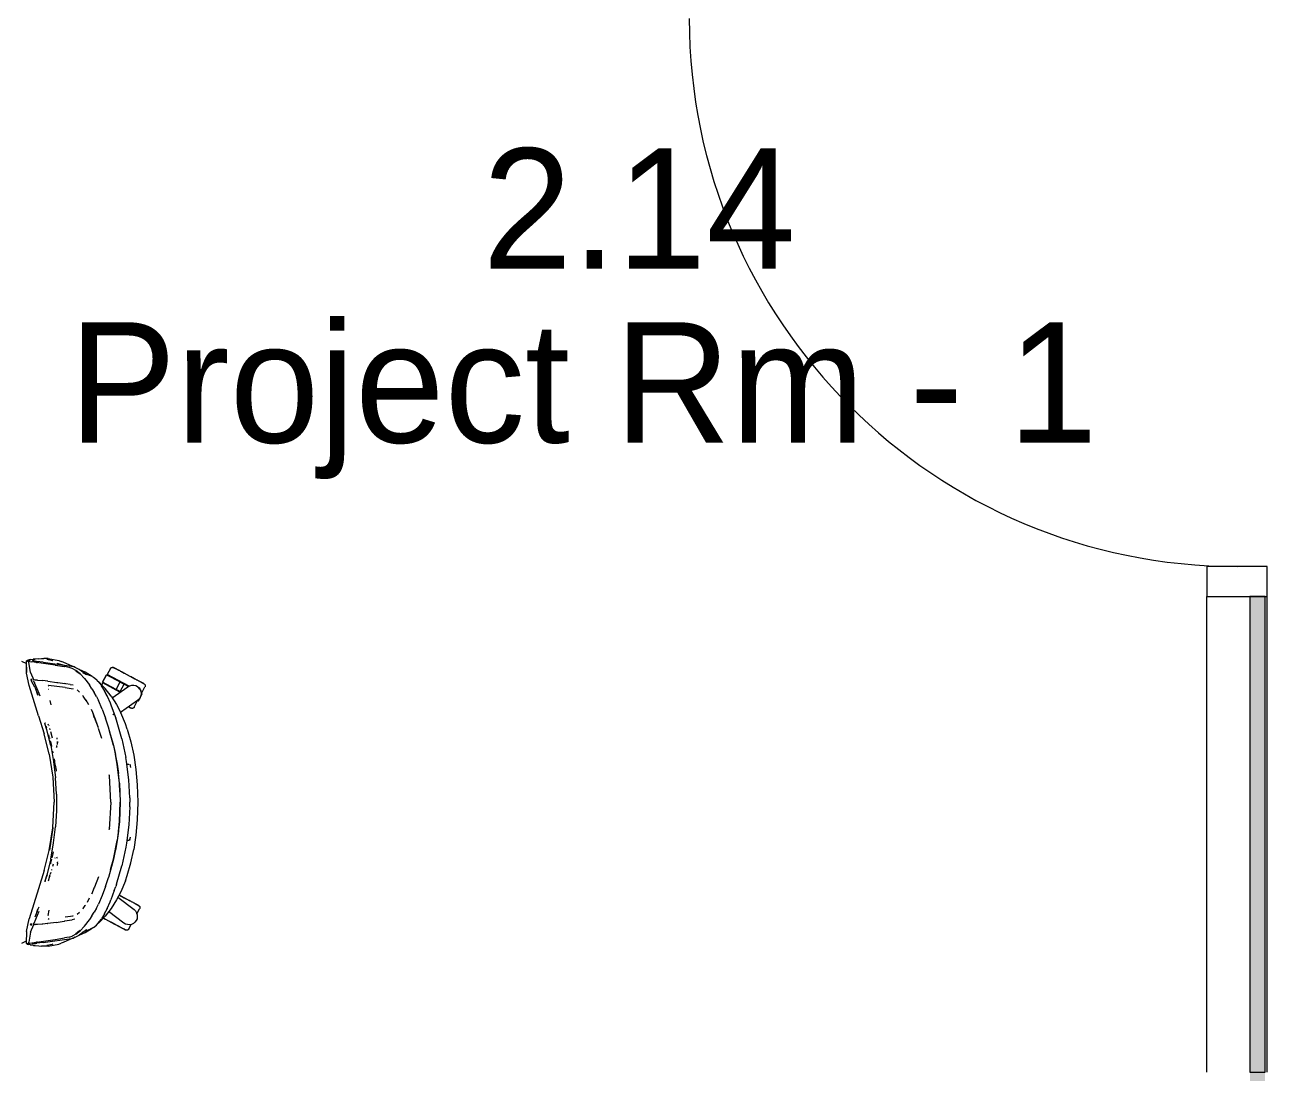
# Model space of a CAD drawing. Header units: millimetres. Extents: x 155927 to 295199, y -4084 to 97293.
# Drawn here: x 222764 to 224828, y 18864 to 20603 of the extents above; entities that cross this region are included whole.
import ezdxf

# ---------------------------------------------------------------- set-up
doc = ezdxf.new("R2010")
doc.units = ezdxf.units.MM
doc.header["$MEASUREMENT"] = 0
for name, color, linetype, lineweight in [('A-AREA-IDEN', 7, 'CONTINUOUS', 9), ('A-DOOR', 4, 'CONTINUOUS', 9), ('A-GLAZ-CURT', 7, 'CONTINUOUS', 9), ('A-GLAZ-CWMG', 7, 'CONTINUOUS', 9), ('G-IMPT', 8, 'CONTINUOUS', 9), ('I-FURN', 8, 'CONTINUOUS', 9)]:
    doc.layers.add(name, color=color, linetype=linetype, lineweight=lineweight)
doc.styles.add('Century Gothic', font='GOTHIC.TTF', dxfattribs={"height": 200})

msp = doc.modelspace()

# ---------------------------------------------------------------- hatches: boundary and pattern name
at = {"layer": 'A-GLAZ-CURT'}
for points in [[(224824.3, 18863.6), (224824.3, 19653.6), (224799.3, 19653.6), (224799.3, 18863.6)], [(224824.3, 18135.6), (224824.3, 18863.6), (224799.3, 18863.6), (224799.3, 18135.6)]]:
    msp.add_hatch(color=256, dxfattribs=at).paths.add_polyline_path(points, flags=0)

# ---------------------------------------------------------------- linework, layer by layer
at = {"layer": 'A-DOOR'}
msp.add_arc((224777.8, 20613.6), 910, 180, 270, dxfattribs=at)
at = {"layer": 'A-GLAZ-CURT', "lineweight": 20}
for p, q in [((224799.3, 19653.6), (224799.3, 18863.6)), ((224824.3, 19653.6), (224799.3, 19653.6)), ((224824.3, 18863.6), (224824.3, 19653.6)), ((224799.3, 18863.6), (224824.3, 18863.6))]:
    msp.add_line(p, q, dxfattribs=at)
at = {"layer": 'A-GLAZ-CWMG', "lineweight": 20, "extrusion": (0, 0, -1)}
for p, q in [((224727.8, 19703.6), (224727.8, 19653.6)), ((224827.8, 19703.6), (224727.8, 19703.6)), ((224827.8, 19653.6), (224827.8, 19703.6)), ((224727.8, 19653.6), (224827.8, 19653.6))]:
    msp.add_line(p, q, dxfattribs=at)
at = {"layer": 'A-GLAZ-CWMG'}
for p, q in [((224727.8, 18863.6), (224727.8, 19653.6)), ((224827.8, 18863.6), (224827.8, 19653.6))]:
    msp.add_line(p, q, dxfattribs=at)
at = {"layer": 'G-IMPT'}
for p, q in [((222758.5, 19546.1), (222766.7, 19542.5)), ((222766.5, 19546.1), (222766.9, 19546.6)), ((222766.5, 19546.1), (222766.7, 19545.2)), ((222767.1, 19527.5), (222766.6, 19545.9)), ((222766.6, 19545.9), (222766.7, 19545.5)), ((222767.1, 19527.5), (222766.7, 19545.5)), ((222766.7, 19526.6), (222766.7, 19545.5)), ((222766.7, 19545.5), (222766.7, 19545.3)), ((222766.7, 19545.2), (222766.7, 19545.3)), ((222767.3, 19547.1), (222766.9, 19546.6)), ((222767.3, 19547.1), (222767.8, 19547.4)), ((222769.7, 19548), (222767.8, 19547.4)), ((222769.2, 19546.4), (222768.7, 19546.8)), ((222769.8, 19546.2), (222768.7, 19546.8)), ((222769.5, 19545.9), (222769.2, 19546.4)), ((222769.8, 19546.2), (222769.2, 19546.4)), ((222769.2, 19546.4), (222775.4, 19545.3)), ((222769.5, 19545.9), (222769.6, 19545.4)), ((222773, 19548.5), (222769.7, 19548)), ((222771.3, 19547.9), (222770.6, 19544.4)), ((222770.7, 19544.4), (222771.1, 19548.3)), ((222771.3, 19547.9), (222770.7, 19544.4)), ((222773.4, 19548.8), (222771.1, 19548.3)), ((222773, 19548.5), (222773.6, 19548.6)), ((222773.4, 19548.8), (222777.6, 19549.6)), ((222778.3, 19549.1), (222773.6, 19548.6)), ((222783.3, 19544.2), (222775.4, 19545.3)), ((222784.8, 19543.2), (222776.4, 19547.2)), ((222776.4, 19547.2), (222777.3, 19547.1)), ((222777.3, 19547.1), (222782.3, 19546.2)), ((222778.1, 19549.6), (222777.6, 19549.6)), ((222787.4, 19550.4), (222778.1, 19549.6)), ((222778.3, 19549.1), (222780.9, 19549.3)), ((222782.3, 19546.2), (222783.6, 19546)), ((222794.3, 19544.6), (222783.6, 19546)), ((222787.4, 19550.4), (222791.4, 19550.8)), ((222791.4, 19550.8), (222795.6, 19550.8)), ((222802.5, 19550.8), (222795.6, 19550.8)), ((222800.7, 19549.4), (222810, 19547.3)), ((222802.5, 19550.8), (222820.2, 19547.5)), ((222810, 19547.3), (222810.5, 19547.2)), ((222820.2, 19547.5), (222824.1, 19545.9)), ((222827.5, 19544.5), (222824.1, 19545.9)), ((222770.9, 19505.7), (222766.7, 19526.6)), ((222773.3, 19527.3), (222770.6, 19544.4)), ((222773.3, 19527.3), (222778.9, 19515)), ((222814.2, 19539.6), (222783.3, 19544.2)), ((222794.3, 19544.6), (222841.5, 19537.9)), ((222814.2, 19539.6), (222829.4, 19537.3)), ((222814.8, 19539.5), (222829.9, 19537.2)), ((222814.8, 19539.5), (222829.4, 19537.3)), ((222817, 19543), (222828.9, 19539.7)), ((222817, 19543), (222829, 19539.8)), ((222843.9, 19537.7), (222827.5, 19544.5)), ((222837.6, 19535.9), (222829.9, 19537.2)), ((222842.4, 19534.2), (222837.6, 19535.9)), ((222841.5, 19537.9), (222844.5, 19537.3)), ((222842.4, 19534.2), (222842.8, 19534)), ((222848.6, 19530.7), (222842.8, 19534)), ((222845.1, 19537), (222843.9, 19537.7)), ((222847.8, 19535.7), (222844.5, 19537.3)), ((222854.4, 19532.6), (222847.8, 19535.7)), ((222855.6, 19525.3), (222848.6, 19530.7)), ((222848.9, 19530.4), (222855.8, 19525)), ((222848.9, 19530.4), (222852.2, 19527.8)), ((222855.8, 19525), (222852.2, 19527.8)), ((222866.1, 19523.7), (222854.4, 19532.6)), ((222864.2, 19528), (222855.5, 19532)), ((222855.6, 19525.3), (222863.3, 19517.4)), ((222860.4, 19526.9), (222872.3, 19522.4)), ((222866.1, 19523.7), (222864.1, 19524.8)), ((222875.6, 19520.9), (222864.2, 19528)), ((222786.9, 19455.4), (222770.9, 19505.7)), ((222774.4, 19515.8), (222773.7, 19515.6)), ((222773.7, 19515.6), (222773.7, 19515.5)), ((222773.7, 19515.5), (222773.7, 19515.3)), ((222773.7, 19515.5), (222775.5, 19512.8)), ((222773.7, 19515.5), (222775, 19513)), ((222775.9, 19515.9), (222774.4, 19515.8)), ((222780.3, 19502.9), (222775, 19513)), ((222777.7, 19515.5), (222778.5, 19515.2)), ((222781, 19514.9), (222778.5, 19515.2)), ((222778.5, 19515.2), (222778.5, 19515.2)), ((222787.9, 19492.8), (222779, 19513)), ((222781.3, 19510.8), (222780.9, 19511.1)), ((222781, 19514.9), (222781.3, 19514.8)), ((222784.8, 19514.6), (222781.3, 19514.8)), ((222784.8, 19514.6), (222793.6, 19514)), ((222801.8, 19513.3), (222793.6, 19514)), ((222801.9, 19513.3), (222801.8, 19513.3)), ((222801.9, 19513.3), (222817.1, 19511.1)), ((222802.6, 19504.9), (222804.1, 19506.2)), ((222830.8, 19502.3), (222803.4, 19506.1)), ((222803.4, 19506.1), (222803.7, 19506.1)), ((222803.9, 19506.2), (222803.7, 19506.1)), ((222817.1, 19511.1), (222818.7, 19510.9)), ((222818.7, 19510.9), (222830.5, 19509)), ((222832.1, 19508.7), (222830.5, 19509)), ((222839, 19507.7), (222832.1, 19508.7)), ((222839, 19507.7), (222844, 19506.9)), ((222863.3, 19517.4), (222871.4, 19506.9)), ((222871.4, 19506.9), (222871.5, 19506.7)), ((222875.4, 19500.6), (222871.5, 19506.7)), ((222874.5, 19521.4), (222872.3, 19522.4)), ((222877, 19520.2), (222874.5, 19521.4)), ((222875.6, 19520.9), (222876.4, 19520.4)), ((222877, 19520.2), (222878.1, 19519.6)), ((222878.1, 19519.6), (222883, 19515.7)), ((222885.9, 19512.7), (222883, 19515.7)), ((222883.9, 19514.3), (222887.5, 19511.3)), ((222885.9, 19512.7), (222890.6, 19506.6)), ((222887.5, 19511.3), (222897.5, 19501)), ((222890.6, 19506.6), (222891.4, 19505.3)), ((222896.2, 19497.3), (222891.4, 19505.3)), ((222780.3, 19502.9), (222783.6, 19494.5)), ((222785.6, 19489.6), (222783.6, 19494.7)), ((222783.6, 19494.7), (222785.4, 19490.1)), ((222783.6, 19494.5), (222785.6, 19489.6)), ((222789.6, 19488.2), (222787.9, 19492.8)), ((222802.9, 19500), (222803, 19499.7)), ((222830.8, 19502.3), (222844.1, 19500.5)), ((222844.1, 19500.5), (222843.7, 19500.7)), ((222854.6, 19495), (222850.7, 19498.4)), ((222860.9, 19488.4), (222860.1, 19489.5)), ((222864.4, 19483.3), (222860.9, 19488.4)), ((222864.8, 19482.7), (222864.4, 19483.3)), ((222875.4, 19500.6), (222879.2, 19494.3)), ((222882.8, 19487.6), (222879.2, 19494.3)), ((222882.8, 19487.6), (222886.1, 19480.8)), ((222900.5, 19488.7), (222896.2, 19497.3)), ((222900.7, 19488.2), (222896.2, 19497.3)), ((222896.2, 19497.3), (222896.5, 19496.7)), ((222900.7, 19488.2), (222896.5, 19496.7)), ((222907.3, 19488.4), (222897.5, 19501)), ((222900.5, 19488.7), (222900.7, 19488.2)), ((222900.7, 19488.2), (222905.5, 19477.3)), ((222907.3, 19488.4), (222916.3, 19474.1)), ((222807.6, 19473.5), (222806.2, 19480.8)), ((222867.3, 19478.9), (222864.8, 19482.7)), ((222867.3, 19478.9), (222865.8, 19481.7)), ((222870, 19473.6), (222865.8, 19481.7)), ((222873.9, 19466.6), (222876.1, 19461.7)), ((222892.3, 19466.6), (222886.1, 19480.8)), ((222892.3, 19466.6), (222897.8, 19451.7)), ((222905.5, 19477.3), (222907, 19473.6)), ((222907, 19473.6), (222912.5, 19458.6)), ((222916.3, 19474.1), (222923.4, 19460.3)), ((222786.9, 19455.4), (222796.1, 19425.4)), ((222797.1, 19443.8), (222797, 19443.6)), ((222797, 19443.6), (222797.1, 19443.4)), ((222797.1, 19443.4), (222797.2, 19443.1)), ((222797.2, 19443.1), (222797.2, 19442.8)), ((222800.3, 19432.4), (222797.2, 19442.8)), ((222798.1, 19443.1), (222797.5, 19443.5)), ((222798.1, 19443.1), (222797.9, 19443.2)), ((222876.1, 19461.7), (222878.4, 19456.3)), ((222876.1, 19461.7), (222878.8, 19454.6)), ((222879.5, 19452.9), (222878.8, 19454.6)), ((222886.2, 19435.5), (222879.4, 19453.9)), ((222886.2, 19435.5), (222879.5, 19452.9)), ((222902.8, 19436.8), (222897.8, 19451.7)), ((222911.3, 19457.8), (222910.2, 19457.4)), ((222910.2, 19457.4), (222910.8, 19457.6)), ((222911.3, 19457.8), (222910.8, 19457.6)), ((222911.3, 19457.8), (222912.1, 19458.2)), ((222911.3, 19457.8), (222911.9, 19458.1)), ((222911.9, 19458.1), (222912.1, 19458.2)), ((222912.5, 19458.5), (222912.1, 19458.2)), ((222912.1, 19458.2), (222912.5, 19458.4)), ((222912.5, 19458.6), (222912.5, 19458.5)), ((222912.5, 19458.5), (222912.5, 19458.6)), ((222912.5, 19458.6), (222914.9, 19451.7)), ((222912.5, 19458.5), (222912.5, 19458.4)), ((222916.1, 19448.1), (222914.9, 19451.7)), ((222925, 19417.2), (222916.1, 19448.1)), ((222930.9, 19442.3), (222923.4, 19460.3)), ((222934, 19433.6), (222930.9, 19442.3)), ((222804.4, 19391.8), (222796.1, 19425.4)), ((222799.1, 19437.6), (222798.9, 19438.2)), ((222799.1, 19437.6), (222799.9, 19435.5)), ((222806.9, 19406.1), (222800.3, 19432.4)), ((222803.4, 19440.1), (222802.8, 19441.8)), ((222803.4, 19440.1), (222803.8, 19439.1)), ((222803.9, 19423), (222803.7, 19423.7)), ((222805, 19419), (222803.9, 19423)), ((222806.1, 19432.4), (222805.4, 19434.6)), ((222806.6, 19429.3), (222809.5, 19418.8)), ((222891.7, 19418), (222886.5, 19434.5)), ((222891.7, 19418), (222890.6, 19421.4)), ((222906.5, 19423.6), (222902.7, 19436.7)), ((222911.2, 19406.3), (222902.7, 19436.7)), ((222911.2, 19406.3), (222902.8, 19436.8)), ((222906.5, 19423.6), (222911.2, 19406.3)), ((222934, 19433.6), (222940.1, 19412.3)), ((222805, 19419), (222805.3, 19417.8)), ((222805.3, 19417.8), (222805.4, 19417.6)), ((222806.6, 19412.8), (222806.3, 19414.1)), ((222806.6, 19412.8), (222808.2, 19406.1)), ((222806.9, 19406.1), (222811.8, 19379.4)), ((222808.6, 19404.1), (222808.2, 19406.1)), ((222816.7, 19402.7), (222817.4, 19404.6)), ((222817, 19403.7), (222816.7, 19402.7)), ((222817, 19403.7), (222817, 19406)), ((222817, 19405.9), (222817, 19406)), ((222817.9, 19416.6), (222817.7, 19418.7)), ((222818.3, 19407.7), (222818.2, 19412.8)), ((222818.2, 19412.8), (222818.3, 19410.5)), ((222818.3, 19407.7), (222818.3, 19410.5)), ((222911.2, 19406.3), (222917.3, 19375.2)), ((222911.2, 19406.3), (222914.3, 19391.3)), ((222911.2, 19406.3), (222917.3, 19375.3)), ((222925, 19417.2), (222931.7, 19386.5)), ((222940.1, 19412.3), (222944.9, 19390)), ((222804.4, 19391.8), (222810.4, 19353.8)), ((222810.8, 19394), (222810.3, 19396.8)), ((222812.8, 19383.9), (222813.3, 19381)), ((222813.6, 19379.4), (222813.3, 19381)), ((222917.3, 19375.2), (222914.3, 19391.3)), ((222932.9, 19379.5), (222931.7, 19386.5)), ((222944.9, 19390), (222948.4, 19366.6)), ((222811.8, 19379.4), (222815.1, 19352.5)), ((222814.4, 19373.8), (222813.6, 19379.4)), ((222814.4, 19373.8), (222815.7, 19365.3)), ((222815.7, 19365.3), (222815.9, 19363.6)), ((222921.2, 19343.7), (222917.3, 19375.3)), ((222921.1, 19343.6), (222917.3, 19375.2)), ((222917.3, 19375.2), (222919.3, 19359.7)), ((222921.1, 19343.6), (222919.3, 19359.7)), ((222936.7, 19349.4), (222932.9, 19379.5)), ((222934.7, 19375.2), (222936.8, 19375.3)), ((222936.8, 19375.3), (222936.7, 19375.3)), ((222938.5, 19375.3), (222939.2, 19369.9)), ((222948.4, 19366.6), (222950.7, 19341)), ((222810.4, 19353.8), (222812.7, 19311.9)), ((222816.7, 19325.4), (222815.1, 19352.5)), ((222904.4, 19355.6), (222904.1, 19357.4)), ((222904.1, 19357.1), (222904.2, 19356.9)), ((222904.4, 19355.6), (222904.2, 19356.9)), ((222906.7, 19311.9), (222904.4, 19355.6)), ((222906.7, 19311.9), (222904.4, 19355.6)), ((222921.8, 19328.7), (222921.1, 19343.6)), ((222921.1, 19343.6), (222922.3, 19311.9)), ((222921.2, 19343.7), (222922.5, 19311.9)), ((222938.3, 19319.2), (222936.7, 19349.4)), ((222950.7, 19341), (222951.5, 19311.9)), ((222816.7, 19325.4), (222816.7, 19298.3)), ((222921.8, 19328.7), (222922.3, 19311.9)), ((222938.3, 19319.2), (222938.4, 19311.9)), ((222810.4, 19269.9), (222812.7, 19311.9)), ((222816.7, 19298.3), (222815.1, 19271.2)), ((222906.7, 19311.9), (222904.2, 19266.5)), ((222921.1, 19280.1), (222922.3, 19311.9)), ((222922.5, 19311.9), (222921.2, 19280)), ((222921.8, 19295), (222922.3, 19311.9)), ((222938.3, 19304.5), (222936.7, 19274.3)), ((222938.3, 19304.5), (222938.4, 19311.9)), ((222951.5, 19311.9), (222950.7, 19282.7)), ((222921.1, 19280.1), (222917.3, 19248.5)), ((222921.2, 19280), (222917.3, 19248.4)), ((222919.3, 19264), (222921.1, 19280.1)), ((222921.1, 19280.1), (222921.8, 19295)), ((222950.7, 19282.7), (222948.4, 19257.1)), ((222804.4, 19232), (222810.6, 19269.7)), ((222810.4, 19269.9), (222804.7, 19232.3)), ((222810.6, 19269.7), (222804.7, 19232.3)), ((222811.8, 19244.3), (222815.1, 19271.2)), ((222904.1, 19266.6), (222904.2, 19266.8)), ((222904.2, 19266.5), (222904.4, 19268.1)), ((222904.4, 19268.1), (222904.2, 19266.8)), ((222919.3, 19264), (222917.3, 19248.5)), ((222936.7, 19274.3), (222932.9, 19244.2)), ((222948.4, 19257.1), (222944.9, 19233.7)), ((222806.9, 19217.6), (222811.8, 19244.3)), ((222917.3, 19248.5), (222911.1, 19217.3)), ((222911.1, 19217.3), (222917.3, 19248.4)), ((222917.3, 19248.5), (222914.3, 19232.4)), ((222931.7, 19237.2), (222925, 19206.5)), ((222932.9, 19244.2), (222931.7, 19237.2)), ((222933.4, 19248.5), (222934.7, 19248.5)), ((222936.8, 19248.4), (222934.7, 19248.5)), ((222936.8, 19248.4), (222936.7, 19248.4)), ((222938.5, 19248.4), (222939.2, 19253.9)), ((222938.6, 19250.1), (222939.2, 19253.9)), ((222796.1, 19198.3), (222804.4, 19232)), ((222806.9, 19217.6), (222800.3, 19191.3)), ((222808.2, 19217.6), (222806.6, 19210.9)), ((222810.3, 19227), (222808.6, 19219.6)), ((222810.8, 19229.7), (222810.3, 19227)), ((222814.1, 19219.4), (222813.9, 19219)), ((222814, 19219.4), (222813.9, 19219)), ((222816.7, 19221), (222817.4, 19219.1)), ((222816.7, 19221), (222817, 19220)), ((222911.2, 19217.4), (222902.7, 19187)), ((222911.2, 19217.4), (222902.8, 19186.9)), ((222906.5, 19200.1), (222911.2, 19217.4)), ((222911.2, 19217.4), (222914.3, 19232.4)), ((222940.1, 19211.4), (222944.9, 19233.7)), ((222796.1, 19198.3), (222786.9, 19168.3)), ((222806.6, 19210.9), (222806.3, 19209.6)), ((222806.8, 19193.2), (222807.6, 19195.7)), ((222808.6, 19199), (222808.9, 19200.1)), ((222810.5, 19205.8), (222811.5, 19209.7)), ((222810.5, 19205.8), (222810.9, 19207.3)), ((222818.2, 19210.9), (222817.9, 19207.2)), ((222817.9, 19207.2), (222817.9, 19206.7)), ((222818.2, 19210.9), (222818.3, 19212.2)), ((222818.3, 19212.9), (222818.3, 19212.2)), ((222906.5, 19200.1), (222902.7, 19187)), ((222916.1, 19175.6), (222925, 19206.5)), ((222934, 19190.1), (222940.1, 19211.4)), ((222800.3, 19191.3), (222797, 19180.1)), ((222797, 19180.1), (222797.2, 19179.9)), ((222800.3, 19191.3), (222797.2, 19180.8)), ((222800.3, 19191.3), (222797.2, 19180.5)), ((222797.2, 19180.8), (222797.2, 19180.5)), ((222798.1, 19180.6), (222797.5, 19180.2)), ((222798.1, 19180.6), (222797.9, 19180.5)), ((222798.6, 19184.6), (222798.2, 19183.5)), ((222798.9, 19185.5), (222798.6, 19184.6)), ((222799.9, 19188.3), (222800.2, 19189.1)), ((222800.9, 19191.3), (222800.2, 19189.1)), ((222800.9, 19191.3), (222801.1, 19191.8)), ((222805.5, 19191.3), (222802.5, 19180.9)), ((222804.4, 19186.1), (222805.1, 19188.3)), ((222805.4, 19189), (222805.1, 19188.3)), ((222805.4, 19189), (222806.2, 19191.3)), ((222806.5, 19192.5), (222806.8, 19193.2)), ((222886.2, 19188.2), (222879.5, 19170.8)), ((222886.2, 19188.2), (222883.5, 19180.8)), ((222897.8, 19172), (222902.8, 19186.9)), ((222916.1, 19175.6), (222914.9, 19172)), ((222930.9, 19181.4), (222923.4, 19163.4)), ((222930.9, 19181.4), (222934, 19190.1)), ((222786.9, 19168.3), (222770.9, 19118.1)), ((222878.8, 19169.1), (222875.1, 19159.7)), ((222875.1, 19159.7), (222876.1, 19162)), ((222879.5, 19170.8), (222878.8, 19169.1)), ((222892.3, 19157.1), (222886.1, 19142.9)), ((222897.8, 19172), (222892.3, 19157.1)), ((222912.6, 19165.2), (222907, 19150.1)), ((222912.6, 19165.2), (222914.9, 19172)), ((222923.4, 19163.4), (222916.3, 19149.6)), ((222783.6, 19129), (222785.6, 19134.2)), ((222783.6, 19129.2), (222785.6, 19134.1)), ((222785.6, 19134.1), (222783.6, 19129)), ((222784.6, 19131.6), (222787.6, 19138.3)), ((222802.9, 19123.7), (222804.3, 19132.9)), ((222860.9, 19135.3), (222860.1, 19134.2)), ((222860.9, 19135.3), (222864.4, 19140.4)), ((222864.4, 19140.4), (222864.8, 19141)), ((222867.9, 19145.9), (222871.5, 19152.9)), ((222882.8, 19136.1), (222879.2, 19129.4)), ((222882.8, 19136.1), (222886.1, 19142.9)), ((222896.5, 19127), (222900.5, 19135)), ((222907.3, 19135.3), (222897.5, 19122.7)), ((222900.7, 19135.5), (222900.5, 19135)), ((222900.7, 19135.5), (222905.5, 19146.4)), ((222905.5, 19146.4), (222907, 19150.1)), ((222916.3, 19149.6), (222907.3, 19135.3)), ((222766.7, 19097.1), (222770.9, 19118.1)), ((222779.4, 19110.9), (222787.9, 19130.9)), ((222783.6, 19129.2), (222780.3, 19120.8)), ((222780.9, 19112.6), (222781.3, 19112.9)), ((222816, 19112.4), (222801.9, 19110.4)), ((222802.6, 19118.8), (222804.2, 19117.5)), ((222802.9, 19123.7), (222803, 19124.1)), ((222816, 19112.4), (222829.3, 19114.5)), ((222829.3, 19114.5), (222829.9, 19114.6)), ((222830.5, 19114.7), (222829.9, 19114.6)), ((222830.5, 19114.7), (222842.2, 19116.5)), ((222830.8, 19121.4), (222844.1, 19123.2)), ((222842.2, 19116.5), (222842.7, 19116.6)), ((222844.6, 19117), (222842.7, 19116.6)), ((222844.1, 19123.2), (222843.7, 19123)), ((222846.8, 19117.5), (222844.6, 19117)), ((222854.6, 19128.7), (222850.7, 19125.3)), ((222863.3, 19106.3), (222871.4, 19116.8)), ((222871.5, 19117), (222871.4, 19116.8)), ((222875.4, 19123.1), (222871.5, 19117)), ((222875.4, 19123.1), (222879.2, 19129.4)), ((222887.5, 19112.4), (222883.9, 19109.4)), ((222885.9, 19111), (222890.6, 19117.2)), ((222887.5, 19112.4), (222897.5, 19122.7)), ((222890.6, 19117.2), (222891.4, 19118.4)), ((222896.2, 19126.4), (222891.4, 19118.4)), ((222896.5, 19127), (222896.2, 19126.4)), ((222766.7, 19097.1), (222766.3, 19078.1)), ((222773.3, 19096.4), (222770.6, 19079.3)), ((222773.3, 19096.4), (222778.9, 19108.7)), ((222773.5, 19108.2), (222775.1, 19110.7)), ((222775.1, 19110.7), (222773.5, 19108.2)), ((222773.5, 19108.2), (222775, 19110.7)), ((222773.5, 19108.2), (222773.5, 19108.2)), ((222774.4, 19107.9), (222773.5, 19108.2)), ((222775.8, 19107.8), (222774.4, 19107.9)), ((222777.7, 19108.2), (222779.4, 19110.9)), ((222778.4, 19108.5), (222777.7, 19108.2)), ((222780.8, 19108.8), (222778.4, 19108.5)), ((222778.4, 19108.5), (222778.4, 19108.5)), ((222780.8, 19108.8), (222780.9, 19108.8)), ((222784.8, 19109.1), (222780.9, 19108.8)), ((222792.6, 19109.7), (222784.8, 19109.1)), ((222793.6, 19109.7), (222792.6, 19109.7)), ((222801.8, 19110.4), (222793.6, 19109.7)), ((222801.8, 19110.4), (222801.9, 19110.4)), ((222848.6, 19093), (222842.8, 19089.7)), ((222847.8, 19088), (222854.3, 19091.1)), ((222848.6, 19093), (222855.6, 19098.4)), ((222855.8, 19098.7), (222848.9, 19093.3)), ((222848.9, 19093.3), (222852.2, 19095.9)), ((222855.8, 19098.7), (222852.2, 19095.9)), ((222866.1, 19100), (222854.3, 19091.1)), ((222855.5, 19091.7), (222864.2, 19095.7)), ((222863.3, 19106.3), (222855.6, 19098.4)), ((222860.4, 19096.8), (222872.3, 19101.3)), ((222866.1, 19100), (222864, 19098.8)), ((222864.2, 19095.7), (222875.6, 19102.8)), ((222874.5, 19102.3), (222872.3, 19101.3)), ((222877, 19103.5), (222874.5, 19102.3)), ((222878.1, 19104.1), (222877, 19103.5)), ((222878.1, 19104.1), (222883, 19108)), ((222883, 19108), (222885.9, 19111)), ((222766.4, 19081.3), (222758.5, 19077.2)), ((222766.3, 19078.1), (222766.9, 19077.1)), ((222766.8, 19077.7), (222766.9, 19077.1)), ((222766.8, 19077.7), (222766.9, 19077.1)), ((222767.3, 19076.6), (222766.9, 19077.1)), ((222766.9, 19077.1), (222766.9, 19077.1)), ((222767.8, 19076.3), (222767.3, 19076.6)), ((222767.8, 19076.3), (222769.7, 19075.7)), ((222769.8, 19077.5), (222768.7, 19076.9)), ((222769.2, 19077.3), (222768.7, 19076.9)), ((222769.2, 19077.3), (222775.4, 19078.4)), ((222769.2, 19077.3), (222769.5, 19077.8)), ((222769.8, 19077.5), (222769.2, 19077.3)), ((222769.6, 19078.3), (222769.5, 19077.8)), ((222773, 19075.2), (222769.7, 19075.7)), ((222771.3, 19075.8), (222770.6, 19079.3)), ((222771.8, 19078.6), (222771.1, 19075.4)), ((222773.4, 19074.9), (222771.1, 19075.4)), ((222771.8, 19078.6), (222771.3, 19075.8)), ((222773, 19075.2), (222773.6, 19075.1)), ((222777.6, 19074.1), (222773.4, 19074.9)), ((222773.6, 19075.1), (222778.3, 19074.6)), ((222775.4, 19078.4), (222783.3, 19079.5)), ((222776.4, 19076.5), (222784.8, 19080.5)), ((222776.4, 19076.5), (222777.3, 19076.6)), ((222782.3, 19077.5), (222777.3, 19076.6)), ((222778.1, 19074.1), (222777.6, 19074.1)), ((222778.1, 19074.1), (222787.4, 19073.3)), ((222778.3, 19074.6), (222780.9, 19074.4)), ((222782.3, 19077.5), (222783.6, 19077.7)), ((222783.3, 19079.5), (222814.2, 19084.1)), ((222794.3, 19079.1), (222783.6, 19077.7)), ((222787.4, 19073.3), (222791.4, 19072.9)), ((222795.6, 19072.9), (222791.4, 19072.9)), ((222794.3, 19079.1), (222841.5, 19085.8)), ((222802.5, 19072.9), (222795.6, 19072.9)), ((222800.7, 19074.4), (222810, 19076.4)), ((222802.5, 19072.9), (222820.2, 19076.2)), ((222810, 19076.4), (222810.5, 19076.5)), ((222814.2, 19084.1), (222829.9, 19086.5)), ((222820.2, 19076.2), (222824.1, 19077.8)), ((222827.5, 19079.2), (222824.1, 19077.8)), ((222843.9, 19086), (222827.5, 19079.2)), ((222837.6, 19087.8), (222829.9, 19086.5)), ((222837.6, 19087.8), (222842.4, 19089.5)), ((222841.5, 19085.8), (222844.5, 19086.4)), ((222842.8, 19089.7), (222842.4, 19089.5)), ((222845.1, 19086.7), (222843.9, 19086)), ((222847.8, 19088), (222844.5, 19086.4))]:
    msp.add_line(p, q, dxfattribs=at)
at = {"layer": 'I-FURN'}
for p, q in [((222906, 19534), (222900.9, 19524.3)), ((222906, 19534), (222906.1, 19534.1)), ((222906.1, 19534.1), (222906.2, 19534.2)), ((222906.2, 19534.2), (222906.3, 19534.4)), ((222906.3, 19534.4), (222906.4, 19534.5)), ((222906.4, 19534.5), (222906.5, 19534.6)), ((222906.5, 19534.6), (222906.6, 19534.8)), ((222906.6, 19534.8), (222906.7, 19534.9)), ((222906.7, 19534.9), (222906.8, 19535)), ((222906.8, 19535), (222906.9, 19535.1)), ((222906.9, 19535.1), (222907, 19535.2)), ((222907, 19535.2), (222907.2, 19535.3)), ((222907.2, 19535.3), (222907.3, 19535.4)), ((222907.3, 19535.4), (222907.4, 19535.5)), ((222907.4, 19535.5), (222907.6, 19535.6)), ((222907.6, 19535.6), (222907.7, 19535.6)), ((222907.7, 19535.6), (222907.8, 19535.7)), ((222907.8, 19535.7), (222908, 19535.8)), ((222908, 19535.8), (222908.1, 19535.8)), ((222908.1, 19535.8), (222908.3, 19535.9)), ((222908.3, 19535.9), (222908.4, 19535.9)), ((222908.4, 19535.9), (222908.6, 19536)), ((222908.6, 19536), (222908.8, 19536)), ((222908.8, 19536), (222908.9, 19536)), ((222908.9, 19536), (222909.1, 19536.1)), ((222909.1, 19536.1), (222909.2, 19536.1)), ((222909.2, 19536.1), (222909.4, 19536.1)), ((222909.4, 19536.1), (222909.6, 19536.1)), ((222909.6, 19536.1), (222909.7, 19536.1)), ((222909.7, 19536.1), (222909.9, 19536.1)), ((222909.9, 19536.1), (222910, 19536.1)), ((222910, 19536.1), (222910.2, 19536)), ((222910.2, 19536), (222910.4, 19536)), ((222910.4, 19536), (222910.5, 19536)), ((222910.5, 19536), (222910.7, 19535.9)), ((222910.7, 19535.9), (222910.8, 19535.9)), ((222910.8, 19535.9), (222911, 19535.8)), ((222911, 19535.8), (222911.1, 19535.8)), ((222911.1, 19535.8), (222911.3, 19535.7)), ((222911.3, 19535.7), (222911.4, 19535.6)), ((222911.4, 19535.6), (222911.5, 19535.6)), ((222911.5, 19535.6), (222911.5, 19535.6)), ((222911.5, 19535.6), (222911.5, 19535.6)), ((222911.5, 19535.6), (222911.6, 19535.5)), ((222911.6, 19535.6), (222911.5, 19535.6)), ((222911.5, 19535.6), (222911.5, 19535.6)), ((222911.5, 19535.6), (222911.5, 19535.6)), ((222911.7, 19535.5), (222911.6, 19535.6)), ((222911.6, 19535.5), (222911.8, 19535.5)), ((222911.9, 19535.4), (222911.7, 19535.5)), ((222911.8, 19535.5), (222912, 19535.4)), ((222912.1, 19535.3), (222911.9, 19535.4)), ((222912, 19535.4), (222912.2, 19535.2)), ((222912.3, 19535.2), (222912.1, 19535.3)), ((222912.2, 19535.2), (222912.4, 19535.1)), ((222912.6, 19535), (222912.3, 19535.2)), ((222912.4, 19535.1), (222912.7, 19534.9)), ((222912.9, 19534.9), (222912.6, 19535)), ((222912.7, 19534.9), (222913.1, 19534.8)), ((222913.3, 19534.7), (222912.9, 19534.9)), ((222913.1, 19534.8), (222913.4, 19534.6)), ((222913.7, 19534.5), (222913.3, 19534.7)), ((222913.4, 19534.6), (222913.9, 19534.4)), ((222914.1, 19534.2), (222913.7, 19534.5)), ((222913.9, 19534.4), (222914.3, 19534.1)), ((222914.6, 19534), (222914.1, 19534.2)), ((222914.3, 19534.1), (222914.8, 19533.9)), ((222915.1, 19533.7), (222914.6, 19534)), ((222914.8, 19533.9), (222915.3, 19533.6)), ((222915.6, 19533.4), (222915.1, 19533.7)), ((222915.3, 19533.6), (222915.8, 19533.3)), ((222916.2, 19533.1), (222915.6, 19533.4)), ((222915.8, 19533.3), (222916.4, 19533)), ((222916.8, 19532.8), (222916.2, 19533.1)), ((222917.4, 19532.5), (222916.8, 19532.8)), ((222918.1, 19532.1), (222917.4, 19532.5)), ((222918.8, 19531.7), (222918.1, 19532.1)), ((222919.5, 19531.4), (222918.8, 19531.7)), ((222920.2, 19531), (222919.5, 19531.4)), ((222921, 19530.6), (222920.2, 19531)), ((222921.8, 19530.1), (222921, 19530.6)), ((222922.6, 19529.7), (222921.8, 19530.1)), ((222922.2, 19529.9), (222923, 19529.5)), ((222923.5, 19529.2), (222922.6, 19529.7)), ((222923, 19529.5), (222923.9, 19529)), ((222924.3, 19528.8), (222923.5, 19529.2)), ((222923.9, 19529), (222924.7, 19528.6)), ((222925.2, 19528.3), (222924.3, 19528.8)), ((222924.7, 19528.6), (222925.6, 19528.1)), ((222926.1, 19527.8), (222925.2, 19528.3)), ((222925.6, 19528.1), (222926.6, 19527.6)), ((222927.1, 19527.3), (222926.1, 19527.8)), ((222926.6, 19527.6), (222927.5, 19527.1)), ((222928, 19526.8), (222927.1, 19527.3)), ((222927.5, 19527.1), (222928.4, 19526.6)), ((222928.9, 19526.3), (222928, 19526.8)), ((222928.4, 19526.6), (222929.4, 19526.1)), ((222929.9, 19525.8), (222928.9, 19526.3)), ((222929.4, 19526.1), (222930.4, 19525.6)), ((222930.9, 19525.3), (222929.9, 19525.8)), ((222930.4, 19525.6), (222931.3, 19525.1)), ((222931.9, 19524.8), (222930.9, 19525.3)), ((222931.3, 19525.1), (222932.3, 19524.5)), ((222932.9, 19524.2), (222931.9, 19524.8)), ((222932.3, 19524.5), (222933.3, 19524)), ((222893.3, 19510.1), (222891.7, 19507)), ((222899.6, 19523.8), (222893, 19511.5)), ((222893.2, 19511.4), (222899.7, 19523.7)), ((222915.9, 19499.3), (222893.2, 19511.4)), ((222922, 19494.9), (222893.3, 19510.1)), ((222899.7, 19523.7), (222922.4, 19511.7)), ((222937.5, 19504.8), (222900.9, 19524.3)), ((222908.8, 19485.4), (222935.3, 19503.9)), ((222915.9, 19499.3), (222922.4, 19511.7)), ((222922.4, 19511.7), (222929.1, 19508.1)), ((222922.5, 19495.8), (222929.1, 19508.1)), ((222929.1, 19508.1), (222936.1, 19504.4)), ((222933.9, 19523.7), (222932.9, 19524.2)), ((222933.3, 19524), (222934.3, 19523.5)), ((222934.9, 19523.2), (222933.9, 19523.7)), ((222934.3, 19523.5), (222935.3, 19522.9)), ((222935.9, 19522.7), (222934.9, 19523.2)), ((222935.3, 19522.9), (222936.3, 19522.4)), ((222935.3, 19503.9), (222938.3, 19505.5)), ((222936.9, 19522.1), (222935.9, 19522.7)), ((222936.3, 19522.4), (222937.3, 19521.9)), ((222937.9, 19521.6), (222936.9, 19522.1)), ((222937.3, 19521.9), (222938.3, 19521.3)), ((222938.9, 19521), (222937.9, 19521.6)), ((222938.3, 19521.3), (222939.3, 19520.8)), ((222938.3, 19505.5), (222941.5, 19506.3)), ((222939.9, 19520.5), (222938.9, 19521)), ((222939.3, 19520.8), (222940.3, 19520.3)), ((222940.9, 19520), (222939.9, 19520.5)), ((222940.3, 19520.3), (222941.3, 19519.7)), ((222941.9, 19519.5), (222940.9, 19520)), ((222941.3, 19519.7), (222942.3, 19519.2)), ((222941.5, 19506.3), (222944.9, 19506.4)), ((222942.8, 19518.9), (222941.9, 19519.5)), ((222942.3, 19519.2), (222943.3, 19518.7)), ((222943.8, 19518.4), (222942.8, 19518.9)), ((222943.3, 19518.7), (222944.2, 19518.2)), ((222944.8, 19517.9), (222943.8, 19518.4)), ((222944.2, 19518.2), (222945.2, 19517.7)), ((222945.7, 19517.4), (222944.8, 19517.9)), ((222944.9, 19506.4), (222948.2, 19505.6)), ((222945.2, 19517.7), (222946.1, 19517.2)), ((222946.6, 19516.9), (222945.7, 19517.4)), ((222946.1, 19517.2), (222947.1, 19516.7)), ((222947.5, 19516.4), (222946.6, 19516.9)), ((222947.1, 19516.7), (222948, 19516.2)), ((222948.4, 19516), (222947.5, 19516.4)), ((222948.2, 19505.6), (222951.2, 19504)), ((222949.3, 19515.5), (222948.4, 19516)), ((222950.2, 19515), (222949.3, 19515.5)), ((222951, 19514.6), (222950.2, 19515)), ((222951.8, 19514.2), (222951, 19514.6)), ((222951.2, 19504), (222953.7, 19501.8)), ((222952.9, 19502.7), (222951.5, 19503.8)), ((222952.6, 19513.7), (222951.8, 19514.2)), ((222953.4, 19513.3), (222952.6, 19513.7)), ((222954.1, 19512.9), (222953.4, 19513.3)), ((222954.8, 19512.6), (222954.1, 19512.9)), ((222955.5, 19512.2), (222954.8, 19512.6)), ((222956.1, 19511.9), (222955.5, 19512.2)), ((222956.8, 19511.5), (222956.1, 19511.9)), ((222957.3, 19511.2), (222956.8, 19511.5)), ((222957, 19511.4), (222957.6, 19511.1)), ((222957.9, 19510.9), (222957.3, 19511.2)), ((222957.6, 19511.1), (222958.1, 19510.8)), ((222958.4, 19510.7), (222957.9, 19510.9)), ((222958.1, 19510.8), (222958.6, 19510.5)), ((222958.9, 19510.4), (222958.4, 19510.7)), ((222958.6, 19510.5), (222959.1, 19510.3)), ((222959.3, 19510.2), (222958.9, 19510.4)), ((222959.1, 19510.3), (222959.5, 19510.1)), ((222959.7, 19509.9), (222959.3, 19510.2)), ((222959.5, 19510.1), (222959.9, 19509.9)), ((222960.1, 19509.8), (222959.7, 19509.9)), ((222959.9, 19509.9), (222960.3, 19509.7)), ((222960.5, 19509.6), (222960.1, 19509.8)), ((222960.3, 19509.7), (222960.6, 19509.5)), ((222960.8, 19509.4), (222960.5, 19509.6)), ((222960.6, 19509.5), (222960.9, 19509.3)), ((222961, 19509.3), (222960.8, 19509.4)), ((222960.9, 19509.3), (222961.1, 19509.2)), ((222961.2, 19509.2), (222961, 19509.3)), ((222961.1, 19509.2), (222961.3, 19509.1)), ((222961.4, 19509.1), (222961.2, 19509.2)), ((222961.3, 19509.1), (222961.5, 19509)), ((222961.6, 19509), (222961.4, 19509.1)), ((222961.5, 19509), (222961.6, 19509)), ((222961.6, 19509), (222961.7, 19508.9)), ((222961.7, 19508.9), (222961.6, 19509)), ((222961.7, 19508.9), (222961.9, 19508.8)), ((222961.7, 19508.9), (222961.7, 19508.9)), ((222961.7, 19508.9), (222961.7, 19508.9)), ((222961.7, 19508.9), (222961.7, 19508.9)), ((222961.7, 19508.9), (222961.7, 19508.9)), ((222961.9, 19508.8), (222962, 19508.7)), ((222962, 19508.7), (222962.1, 19508.6)), ((222962.1, 19508.6), (222962.3, 19508.5)), ((222962.3, 19508.5), (222962.4, 19508.4)), ((222962.4, 19508.4), (222962.5, 19508.3)), ((222962.5, 19508.3), (222962.6, 19508.2)), ((222962.6, 19508.2), (222962.8, 19508.1)), ((222962.8, 19508.1), (222962.9, 19508)), ((222962.9, 19508), (222963, 19507.9)), ((222963, 19507.9), (222963.1, 19507.7)), ((222963.1, 19507.7), (222963.2, 19507.6)), ((222963.2, 19507.6), (222963.3, 19507.5)), ((222963.3, 19507.5), (222963.3, 19507.3)), ((222963.3, 19507.3), (222963.4, 19507.2)), ((222963.4, 19507.2), (222963.5, 19507.1)), ((222963.5, 19507.1), (222963.5, 19506.9)), ((222963.5, 19506.9), (222963.6, 19506.8)), ((222963.6, 19503.8), (222963.5, 19503.6)), ((222963.6, 19506.8), (222963.7, 19506.6)), ((222963.7, 19504.1), (222963.6, 19503.9)), ((222963.6, 19503.9), (222963.6, 19503.8)), ((222963.7, 19506.6), (222963.7, 19506.5)), ((222963.7, 19506.5), (222963.8, 19506.3)), ((222963.8, 19504.4), (222963.7, 19504.2)), ((222963.7, 19504.2), (222963.7, 19504.1)), ((222963.8, 19506.3), (222963.8, 19506.1)), ((222963.8, 19506.1), (222963.8, 19506)), ((222963.8, 19506), (222963.8, 19505.8)), ((222963.8, 19505.8), (222963.9, 19505.7)), ((222963.9, 19505), (222963.8, 19504.9)), ((222963.8, 19504.9), (222963.8, 19504.7)), ((222963.8, 19504.7), (222963.8, 19504.5)), ((222963.8, 19504.5), (222963.8, 19504.4)), ((222963.9, 19505.7), (222963.9, 19505.5)), ((222963.9, 19505.5), (222963.9, 19505.3)), ((222963.9, 19505.3), (222963.9, 19505.2)), ((222963.9, 19505.2), (222963.9, 19505)), ((222922.5, 19495.8), (222915.9, 19499.3)), ((222953.8, 19483.2), (222951.3, 19481)), ((222952.5, 19479.8), (222959.1, 19492.2)), ((222955.2, 19499.9), (222952.9, 19502.7)), ((222953.7, 19501.8), (222955.6, 19499)), ((222955.7, 19486), (222953.8, 19483.2)), ((222955.6, 19499), (222956.9, 19495.9)), ((222956.9, 19489.2), (222955.7, 19486)), ((222956.9, 19495.9), (222957.3, 19492.5)), ((222957.3, 19492.5), (222956.9, 19489.2)), ((222957.7, 19492.9), (222957.3, 19492.2)), ((222957.8, 19492.9), (222957.7, 19492.9)), ((222957.7, 19492.9), (222959.1, 19492.2)), ((222958.2, 19493.8), (222957.9, 19494)), ((222958.2, 19493.8), (222963.4, 19503.4)), ((222963.5, 19503.6), (222963.4, 19503.5)), ((222963.4, 19503.5), (222963.4, 19503.4)), ((222951.3, 19481), (222922.7, 19461)), ((222936, 19470.5), (222936.5, 19470.2)), ((222936.8, 19470), (222936.3, 19470.3)), ((222936.5, 19470.2), (222937, 19469.9)), ((222937.3, 19469.8), (222936.8, 19470)), ((222937, 19469.9), (222937.5, 19469.7)), ((222937.7, 19469.6), (222937.3, 19469.8)), ((222937.5, 19469.7), (222937.9, 19469.4)), ((222938.2, 19469.3), (222937.7, 19469.6)), ((222937.9, 19469.4), (222938.3, 19469.2)), ((222938.5, 19469.1), (222938.2, 19469.3)), ((222938.3, 19469.2), (222938.7, 19469.1)), ((222938.9, 19469), (222938.5, 19469.1)), ((222938.7, 19469.1), (222939, 19468.9)), ((222939.2, 19468.8), (222938.9, 19469)), ((222939, 19468.9), (222939.3, 19468.7)), ((222939.4, 19468.7), (222939.2, 19468.8)), ((222939.3, 19468.7), (222939.5, 19468.6)), ((222939.6, 19468.5), (222939.4, 19468.7)), ((222939.5, 19468.6), (222939.7, 19468.5)), ((222939.8, 19468.4), (222939.6, 19468.5)), ((222939.7, 19468.5), (222939.9, 19468.4)), ((222940, 19468.4), (222939.8, 19468.4)), ((222939.9, 19468.4), (222940, 19468.3)), ((222940.1, 19468.3), (222940, 19468.4)), ((222940, 19468.3), (222940.1, 19468.3)), ((222940.2, 19468.3), (222940.1, 19468.3)), ((222940.1, 19468.3), (222940.1, 19468.3)), ((222940.1, 19468.3), (222940.1, 19468.3)), ((222940.1, 19468.3), (222940.1, 19468.3)), ((222940.1, 19468.3), (222940.1, 19468.3)), ((222940.3, 19468.2), (222940.2, 19468.3)), ((222940.5, 19468.1), (222940.3, 19468.2)), ((222940.6, 19468.1), (222940.5, 19468.1)), ((222940.8, 19468), (222940.6, 19468.1)), ((222940.9, 19468), (222940.8, 19468)), ((222941.1, 19467.9), (222940.9, 19468)), ((222941.2, 19467.9), (222941.1, 19467.9)), ((222941.4, 19467.9), (222941.2, 19467.9)), ((222941.6, 19467.8), (222941.4, 19467.9)), ((222941.7, 19467.8), (222941.6, 19467.8)), ((222941.9, 19467.8), (222941.7, 19467.8)), ((222942, 19467.8), (222941.9, 19467.8)), ((222942.2, 19467.8), (222942, 19467.8)), ((222942.4, 19467.8), (222942.2, 19467.8)), ((222942.5, 19467.8), (222942.4, 19467.8)), ((222942.7, 19467.9), (222942.5, 19467.8)), ((222942.8, 19467.9), (222942.7, 19467.9)), ((222943, 19467.9), (222942.8, 19467.9)), ((222943.2, 19468), (222943, 19467.9)), ((222943.3, 19468), (222943.2, 19468)), ((222943.5, 19468.1), (222943.3, 19468)), ((222943.6, 19468.1), (222943.5, 19468.1)), ((222943.8, 19468.2), (222943.6, 19468.1)), ((222943.9, 19468.3), (222943.8, 19468.2)), ((222944, 19468.3), (222943.9, 19468.3)), ((222944.2, 19468.4), (222944, 19468.3)), ((222944.3, 19468.5), (222944.2, 19468.4)), ((222944.4, 19468.6), (222944.3, 19468.5)), ((222944.6, 19468.7), (222944.4, 19468.6)), ((222944.7, 19468.8), (222944.6, 19468.7)), ((222944.8, 19468.9), (222944.7, 19468.8)), ((222944.9, 19469), (222944.8, 19468.9)), ((222945, 19469.2), (222944.9, 19469)), ((222945.1, 19469.3), (222945, 19469.2)), ((222945.2, 19469.4), (222945.1, 19469.3)), ((222945.3, 19469.5), (222945.2, 19469.4)), ((222945.4, 19469.7), (222945.3, 19469.5)), ((222945.5, 19469.8), (222945.4, 19469.7)), ((222945.6, 19469.9), (222945.5, 19469.8)), ((222945.6, 19469.9), (222950.7, 19479.6)), ((222952.5, 19479.8), (222951.1, 19480.6)), ((222951.1, 19480.6), (222951.2, 19480.5)), ((222918.2, 19154), (222945.3, 19133.6)), ((222921.1, 19157.3), (222920.1, 19157.9)), ((222920.6, 19157.6), (222921.5, 19157.1)), ((222922.1, 19156.8), (222921.1, 19157.3)), ((222921.5, 19157.1), (222922.5, 19156.6)), ((222923, 19156.3), (222922.1, 19156.8)), ((222922.5, 19156.6), (222923.5, 19156.1)), ((222924, 19155.8), (222923, 19156.3)), ((222923.5, 19156.1), (222924.5, 19155.5)), ((222925, 19155.2), (222924, 19155.8)), ((222924.5, 19155.5), (222925.5, 19155)), ((222926, 19154.7), (222925, 19155.2)), ((222925.5, 19155), (222926.5, 19154.5)), ((222927, 19154.2), (222926, 19154.7)), ((222926.5, 19154.5), (222927.5, 19153.9)), ((222928, 19153.6), (222927, 19154.2)), ((222927.5, 19153.9), (222928.5, 19153.4)), ((222929.1, 19153.1), (222928, 19153.6)), ((222928.5, 19153.4), (222929.5, 19152.9)), ((222930.1, 19152.6), (222929.1, 19153.1)), ((222929.5, 19152.9), (222930.5, 19152.3)), ((222931.1, 19152), (222930.1, 19152.6)), ((222930.5, 19152.3), (222931.5, 19151.8)), ((222932, 19151.5), (222931.1, 19152)), ((222931.5, 19151.8), (222932.5, 19151.3)), ((222933, 19151), (222932, 19151.5)), ((222932.5, 19151.3), (222933.5, 19150.8)), ((222934, 19150.5), (222933, 19151)), ((222933.5, 19150.8), (222934.5, 19150.2)), ((222935, 19150), (222934, 19150.5)), ((222934.5, 19150.2), (222935.4, 19149.7)), ((222935.9, 19149.4), (222935, 19150)), ((222935.4, 19149.7), (222936.4, 19149.2)), ((222936.9, 19148.9), (222935.9, 19149.4)), ((222936.4, 19149.2), (222937.3, 19148.7)), ((222937.8, 19148.5), (222936.9, 19148.9)), ((222937.3, 19148.7), (222938.2, 19148.2)), ((222938.7, 19148), (222937.8, 19148.5)), ((222938.2, 19148.2), (222939.1, 19147.7)), ((222939.6, 19147.5), (222938.7, 19148)), ((222940.5, 19147), (222939.6, 19147.5)), ((222941.4, 19146.6), (222940.5, 19147)), ((222942.2, 19146.1), (222941.4, 19146.6)), ((222943, 19145.7), (222942.2, 19146.1)), ((222943.8, 19145.3), (222943, 19145.7)), ((222944.6, 19144.9), (222943.8, 19145.3)), ((222945.3, 19144.5), (222944.6, 19144.9)), ((222946, 19144.1), (222945.3, 19144.5)), ((222945.3, 19133.6), (222947.7, 19131.3)), ((222946.7, 19143.7), (222946, 19144.1)), ((222947.3, 19143.4), (222946.7, 19143.7)), ((222947.9, 19143.1), (222947.3, 19143.4)), ((222948.5, 19142.8), (222947.9, 19143.1)), ((222948.2, 19142.9), (222948.8, 19142.6)), ((222949.1, 19142.5), (222948.5, 19142.8)), ((222948.8, 19142.6), (222949.3, 19142.3)), ((222949.6, 19142.2), (222949.1, 19142.5)), ((222949.3, 19142.3), (222949.8, 19142.1)), ((222950.1, 19141.9), (222949.6, 19142.2)), ((222949.8, 19142.1), (222950.3, 19141.8)), ((222950.5, 19141.7), (222950.1, 19141.9)), ((222950.1, 19126.6), (222954.6, 19135)), ((222950.3, 19141.8), (222950.7, 19141.6)), ((222950.9, 19141.5), (222950.5, 19141.7)), ((222950.7, 19141.6), (222951.1, 19141.4)), ((222951.3, 19141.3), (222950.9, 19141.5)), ((222951.1, 19141.4), (222951.5, 19141.2)), ((222951.6, 19141.1), (222951.3, 19141.3)), ((222951.5, 19141.2), (222951.8, 19141)), ((222951.9, 19140.9), (222951.6, 19141.1)), ((222951.8, 19141), (222952.1, 19140.9)), ((222952.2, 19140.8), (222951.9, 19140.9)), ((222952.1, 19140.9), (222952.3, 19140.7)), ((222952.4, 19140.7), (222952.2, 19140.8)), ((222952.3, 19140.7), (222952.5, 19140.6)), ((222952.6, 19140.6), (222952.4, 19140.7)), ((222952.5, 19140.6), (222952.7, 19140.6)), ((222952.7, 19140.5), (222952.6, 19140.6)), ((222952.7, 19140.6), (222952.8, 19140.5)), ((222952.8, 19140.5), (222952.7, 19140.5)), ((222952.8, 19140.5), (222952.9, 19140.4)), ((222952.9, 19140.4), (222952.8, 19140.5)), ((222952.9, 19140.4), (222953.1, 19140.3)), ((222952.9, 19140.4), (222952.9, 19140.4)), ((222952.9, 19140.4), (222952.9, 19140.4)), ((222952.9, 19140.4), (222952.9, 19140.4)), ((222953.1, 19140.3), (222953.2, 19140.3)), ((222953.2, 19140.3), (222953.3, 19140.2)), ((222953.3, 19140.2), (222953.5, 19140.1)), ((222953.5, 19140.1), (222953.6, 19140)), ((222953.6, 19140), (222953.7, 19139.9)), ((222953.7, 19139.9), (222953.8, 19139.8)), ((222953.8, 19139.8), (222953.9, 19139.6)), ((222953.9, 19139.6), (222954, 19139.5)), ((222954, 19139.5), (222954.1, 19139.4)), ((222954.1, 19139.4), (222954.2, 19139.3)), ((222954.2, 19139.3), (222954.3, 19139.1)), ((222954.3, 19139.1), (222954.4, 19139)), ((222954.4, 19139), (222954.5, 19138.9)), ((222954.5, 19138.9), (222954.6, 19138.7)), ((222954.6, 19138.7), (222954.7, 19138.6)), ((222954.7, 19135.2), (222954.6, 19135)), ((222954.6, 19135), (222954.6, 19135)), ((222954.7, 19138.6), (222954.7, 19138.4)), ((222954.7, 19138.4), (222954.8, 19138.3)), ((222954.8, 19135.5), (222954.7, 19135.3)), ((222954.7, 19135.3), (222954.7, 19135.2)), ((222954.8, 19138.3), (222954.8, 19138.1)), ((222954.8, 19138.1), (222954.9, 19138)), ((222954.9, 19135.8), (222954.8, 19135.6)), ((222954.8, 19135.6), (222954.8, 19135.5)), ((222954.9, 19138), (222954.9, 19137.8)), ((222954.9, 19137.8), (222955, 19137.7)), ((222955, 19136.1), (222954.9, 19135.9)), ((222954.9, 19135.9), (222954.9, 19135.8)), ((222955, 19137.7), (222955, 19137.5)), ((222955, 19137.5), (222955, 19137.4)), ((222955, 19137.4), (222955, 19137.2)), ((222955, 19137.2), (222955, 19137)), ((222955, 19137), (222955.1, 19136.9)), ((222955.1, 19136.9), (222955, 19136.7)), ((222955, 19136.7), (222955, 19136.6)), ((222955, 19136.6), (222955, 19136.4)), ((222955, 19136.4), (222955, 19136.2)), ((222955, 19136.2), (222955, 19136.1)), ((222894.3, 19119.5), (222895.2, 19119)), ((222895.7, 19118.7), (222894.8, 19119.2)), ((222895.2, 19119), (222896.1, 19118.5)), ((222896.6, 19118.2), (222895.7, 19118.7)), ((222896.1, 19118.5), (222897.1, 19118)), ((222897.6, 19117.7), (222896.6, 19118.2)), ((222897.1, 19118), (222898, 19117.5)), ((222898.5, 19117.2), (222897.6, 19117.7)), ((222898, 19117.5), (222899, 19117)), ((222899.5, 19116.7), (222898.5, 19117.2)), ((222899, 19117), (222899.9, 19116.5)), ((222900.5, 19116.2), (222899.5, 19116.7)), ((222899.9, 19116.5), (222900.9, 19116)), ((222901.5, 19115.7), (222900.5, 19116.2)), ((222900.9, 19116), (222901.9, 19115.4)), ((222902.4, 19115.2), (222901.5, 19115.7)), ((222901.9, 19115.4), (222902.9, 19114.9)), ((222903.4, 19114.6), (222902.4, 19115.2)), ((222902.9, 19114.9), (222903.9, 19114.4)), ((222928.4, 19111.3), (222903.1, 19130.3)), ((222904.4, 19114.1), (222903.4, 19114.6)), ((222903.9, 19114.4), (222904.9, 19113.9)), ((222905.4, 19113.6), (222904.4, 19114.1)), ((222904.9, 19113.9), (222905.9, 19113.3)), ((222906.5, 19113), (222905.4, 19113.6)), ((222905.9, 19113.3), (222906.9, 19112.8)), ((222907.5, 19112.5), (222906.5, 19113)), ((222906.9, 19112.8), (222907.9, 19112.2)), ((222908.5, 19112), (222907.5, 19112.5)), ((222907.9, 19112.2), (222908.9, 19111.7)), ((222909.5, 19111.4), (222908.5, 19112)), ((222908.9, 19111.7), (222909.9, 19111.2)), ((222946.9, 19112.7), (222944.3, 19110.6)), ((222949, 19115.4), (222946.9, 19112.7)), ((222947.7, 19131.3), (222949.5, 19128.4)), ((222950.3, 19118.5), (222949, 19115.4)), ((222949.5, 19128.4), (222950.6, 19125.2)), ((222950.8, 19121.8), (222950.3, 19118.5)), ((222950.6, 19125.2), (222950.8, 19121.8)), ((222910.5, 19110.9), (222909.5, 19111.4)), ((222909.9, 19111.2), (222910.9, 19110.7)), ((222911.4, 19110.4), (222910.5, 19110.9)), ((222910.9, 19110.7), (222911.9, 19110.1)), ((222912.4, 19109.9), (222911.4, 19110.4)), ((222911.9, 19110.1), (222912.9, 19109.6)), ((222913.4, 19109.3), (222912.4, 19109.9)), ((222912.9, 19109.6), (222913.8, 19109.1)), ((222914.3, 19108.8), (222913.4, 19109.3)), ((222913.8, 19109.1), (222914.8, 19108.6)), ((222915.3, 19108.3), (222914.3, 19108.8)), ((222914.8, 19108.6), (222915.7, 19108.1)), ((222916.2, 19107.8), (222915.3, 19108.3)), ((222915.7, 19108.1), (222916.6, 19107.6)), ((222917.1, 19107.3), (222916.2, 19107.8)), ((222916.6, 19107.6), (222917.5, 19107.1)), ((222918, 19106.9), (222917.1, 19107.3)), ((222917.5, 19107.1), (222918.4, 19106.7)), ((222918.9, 19106.4), (222918, 19106.9)), ((222918.4, 19106.7), (222919.3, 19106.2)), ((222919.8, 19106), (222918.9, 19106.4)), ((222919.3, 19106.2), (222920.1, 19105.7)), ((222920.6, 19105.5), (222919.8, 19106)), ((222920.1, 19105.7), (222921, 19105.3)), ((222921, 19105.3), (222921.8, 19104.9)), ((222921.8, 19104.9), (222922.6, 19104.5)), ((222922.6, 19104.5), (222923.3, 19104.1)), ((222923.3, 19104.1), (222924, 19103.7)), ((222924, 19103.7), (222924.7, 19103.3)), ((222924.7, 19103.3), (222925.4, 19103)), ((222925.4, 19103), (222926, 19102.6)), ((222926, 19102.6), (222926.6, 19102.3)), ((222926.9, 19102.1), (222926.3, 19102.5)), ((222926.6, 19102.3), (222927.2, 19102)), ((222927.5, 19101.8), (222926.9, 19102.1)), ((222927.2, 19102), (222927.7, 19101.7)), ((222928, 19101.6), (222927.5, 19101.8)), ((222927.7, 19101.7), (222928.2, 19101.5)), ((222928.5, 19101.3), (222928, 19101.6)), ((222928.2, 19101.5), (222928.7, 19101.2)), ((222931.3, 19109.6), (222928.4, 19111.3)), ((222928.9, 19101.1), (222928.5, 19101.3)), ((222928.7, 19101.2), (222929.1, 19101)), ((222929.3, 19100.9), (222928.9, 19101.1)), ((222929.1, 19101), (222929.5, 19100.8)), ((222929.7, 19100.7), (222929.3, 19100.9)), ((222929.5, 19100.8), (222929.9, 19100.6)), ((222930, 19100.5), (222929.7, 19100.7)), ((222929.9, 19100.6), (222930.2, 19100.4)), ((222930.3, 19100.3), (222930, 19100.5)), ((222930.2, 19100.4), (222930.5, 19100.3)), ((222930.6, 19100.2), (222930.3, 19100.3)), ((222930.5, 19100.3), (222930.7, 19100.1)), ((222930.8, 19100.1), (222930.6, 19100.2)), ((222930.7, 19100.1), (222930.9, 19100)), ((222931, 19100), (222930.8, 19100.1)), ((222930.9, 19100), (222931.1, 19099.9)), ((222931.1, 19099.9), (222931, 19100)), ((222931.2, 19099.8), (222931.1, 19099.9)), ((222931.1, 19099.9), (222931.2, 19099.9)), ((222931.2, 19099.9), (222931.3, 19099.8)), ((222931.3, 19099.8), (222931.2, 19099.8)), ((222934.6, 19108.6), (222931.3, 19109.6)), ((222931.4, 19099.8), (222931.3, 19099.8)), ((222931.3, 19099.8), (222931.3, 19099.8)), ((222931.3, 19099.8), (222931.3, 19099.8)), ((222931.3, 19099.8), (222931.3, 19099.8)), ((222931.5, 19099.7), (222931.4, 19099.8)), ((222931.6, 19099.6), (222931.5, 19099.7)), ((222931.8, 19099.6), (222931.6, 19099.6)), ((222931.9, 19099.5), (222931.8, 19099.6)), ((222932.1, 19099.5), (222931.9, 19099.5)), ((222932.3, 19099.4), (222932.1, 19099.5)), ((222932.4, 19099.4), (222932.3, 19099.4)), ((222932.6, 19099.4), (222932.4, 19099.4)), ((222932.7, 19099.4), (222932.6, 19099.4)), ((222932.9, 19099.3), (222932.7, 19099.4)), ((222933.1, 19099.3), (222932.9, 19099.3)), ((222933.2, 19099.3), (222933.1, 19099.3)), ((222933.4, 19099.3), (222933.2, 19099.3)), ((222933.5, 19099.3), (222933.4, 19099.3)), ((222933.7, 19099.4), (222933.5, 19099.3)), ((222933.9, 19099.4), (222933.7, 19099.4)), ((222934, 19099.4), (222933.9, 19099.4)), ((222934.2, 19099.5), (222934, 19099.4)), ((222934.3, 19099.5), (222934.2, 19099.5)), ((222934.5, 19099.5), (222934.3, 19099.5)), ((222934.6, 19099.6), (222934.5, 19099.5)), ((222938, 19108.5), (222934.6, 19108.6)), ((222934.8, 19099.7), (222934.6, 19099.6)), ((222934.9, 19099.7), (222934.8, 19099.7)), ((222935.1, 19099.8), (222934.9, 19099.7)), ((222935.2, 19099.9), (222935.1, 19099.8)), ((222935.4, 19100), (222935.2, 19099.9)), ((222935.5, 19100), (222935.4, 19100)), ((222935.6, 19100.1), (222935.5, 19100)), ((222935.8, 19100.2), (222935.6, 19100.1)), ((222935.9, 19100.3), (222935.8, 19100.2)), ((222936, 19100.4), (222935.9, 19100.3)), ((222936.1, 19100.6), (222936, 19100.4)), ((222936.2, 19100.7), (222936.1, 19100.6)), ((222936.3, 19100.8), (222936.2, 19100.7)), ((222936.4, 19100.9), (222936.3, 19100.8)), ((222936.5, 19101.1), (222936.4, 19100.9)), ((222936.6, 19101.2), (222936.5, 19101.1)), ((222936.7, 19101.3), (222936.6, 19101.2)), ((222936.8, 19101.5), (222936.7, 19101.3)), ((222936.8, 19101.5), (222940.8, 19109.1)), ((222941.3, 19109.1), (222938, 19108.5)), ((222944.3, 19110.6), (222941.3, 19109.1))]:
    msp.add_line(p, q, dxfattribs=at)
for points in [[(222953.2, 19502.3), (222953.6, 19501.9), (222954, 19501.5), (222954.3, 19501.1)], [(222957.2, 19494), (222957.2, 19493.6), (222957.3, 19492.9), (222957.3, 19492.4), (222957.3, 19492.2)]]:
    msp.add_open_spline(points, degree=3, dxfattribs=at)
msp.add_open_spline([(222955.9, 19498.5), (222956, 19498.3), (222956.3, 19497.7), (222956.5, 19497.1), (222956.7, 19496.6)], degree=3, knots=[-0.5319761, -0.5319761, -0.5319761, -0.5319761, -0.5, -0.4, -0.4, -0.4, -0.4], dxfattribs=at)

# ---------------------------------------------------------------- texts
at = {"layer": 'A-AREA-IDEN', "style": 'Century Gothic'}
for s, p in [('2.14', (223524.3, 20198.2)), ('Project Rm - 1', (222836.9, 19909.2))]:
    msp.add_text(s, height=200, dxfattribs=at).set_placement(p)

doc.saveas('drawing.dxf')
